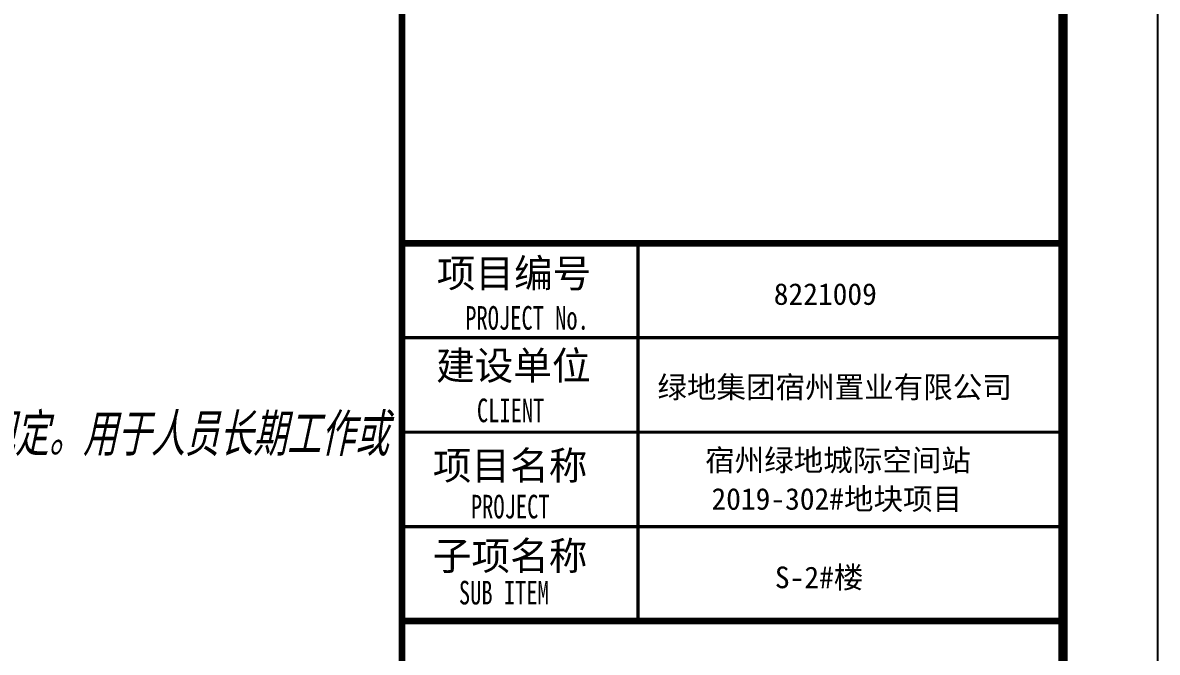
# Model space of a CAD drawing. Extents: x -24105 to 1725648, y 165513 to 982828.
# Drawn here: x 83516 to 95535, y 434928 to 441593 of the extents above; entities that cross this region are included whole.
import ezdxf

# ---------------------------------------------------------------- set-up
doc = ezdxf.new("R2010")
doc.units = 0
doc.header["$LTSCALE"] = 1000
doc.header["$MEASUREMENT"] = 0
for name, color, linetype in [('DIM-照明', 3, 'Continuous'), ('图框', 140, 'Continuous'), ('图签文字', 147, 'Continuous')]:
    doc.layers.add(name, color=color, linetype=linetype)
doc.layers.add('图签', color=147, linetype='Continuous', lineweight=18)
doc.styles.add('FFDI-TEXT', font='gbeitc.shx', dxfattribs={"width": 0.8, "height": 4.5, "bigfont": 'hztxt.shx'})
doc.styles.add('宋体', font='', dxfattribs={"height": 50})
doc.styles.add('建筑图签-1', font='simhei.ttf', dxfattribs={"width": 0.7})
doc.styles.get('宋体').set_extended_font_data('SimSun')

# ---------------------------------------------------------------- blocks, each defined once
blk = doc.blocks.new('2q3q2342q35q2343r5q23rwetr')
at = {"layer": '图框'}
for points, const_width in [([(3527618, 3121310), (3527618, 3161310)], 70), ([(3527618, 3139010), (3534618, 3139010)], 70), ([(3527618, 3139010), (3534618, 3139010)], 70), ([(3530118, 3135010), (3530118, 3139010)], 35), ([(3527618, 3138010), (3534618, 3138010)], 35), ([(3527618, 3137010), (3534618, 3137010)], 35), ([(3527618, 3136010), (3534618, 3136010)], 35), ([(3534618, 3135010), (3527618, 3135010)], 70)]:
    blk.add_lwpolyline(points, dxfattribs=dict(at, const_width=const_width))
at = {"layer": '图签', "color": 2, "style": '宋体'}
for s, height, p in [('8221009', 229.3, (3531555, 3138358)), ('绿地集团宿州置业有限公司', 229.34, (3530323, 3137372)), ('宿州绿地城际空间站', 229.3, (3530828, 3136598)), ('2019-302#地块项目', 229.34, (3530895, 3136189)), ('S-2#楼', 229.3, (3531567, 3135358))]:
    blk.add_text(s, height=height, dxfattribs=at).set_placement(p)
at = {"layer": '图签文字', "color": 7, "style": '建筑图签-1'}
for s, p in [('项目编号', (3527986, 3138543)), ('建设单位', (3527978, 3137565)), ('项目名称', (3527944, 3136507)), ('子项名称', (3527944, 3135551))]:
    blk.add_text(s, height=300, dxfattribs=at).set_placement(p)
at = {"layer": '图签文字', "style": '建筑图签-1', "width": 0.7}
for s, p in [('PROJECT No.', (3528287, 3138095, -1799)), ('CLIENT', (3528411, 3137116)), ('PROJECT', (3528347, 3136097)), ('SUB ITEM', (3528220, 3135186))]:
    blk.add_text(s, height=250, dxfattribs=at).set_placement(p)

msp = doc.modelspace()

# ---------------------------------------------------------------- linework, layer by layer
at = {"layer": '图框'}
msp.add_lwpolyline([(36135, 462513), (95535, 462513), (95535, 420558), (36135, 420558)], close=True, dxfattribs=at)
at = {"layer": '图框', "const_width": 100}
msp.add_lwpolyline([(38635, 421558), (94535, 421558), (94535, 461558), (38635, 461558)], close=True, dxfattribs=at)

# ---------------------------------------------------------------- block references
at = {"layer": '图框'}
msp.add_blockref('2q3q2342q35q2343r5q23rwetr', (-3440083, -2699752), dxfattribs=at)

# ---------------------------------------------------------------- texts
at = {"layer": 'DIM-照明', "color": 7, "linetype": 'Continuous', "style": 'FFDI-TEXT', "width": 0.8}
msp.add_text('（3）选用 LED 照明产品的光输出波形的波动深度应满足现行国家标准《LED 室内照明应用技术要求》GB/T 31831的规定。用于人员长期工作或', height=450, dxfattribs=at).set_placement((63947, 437007))

doc.saveas('drawing.dxf')
